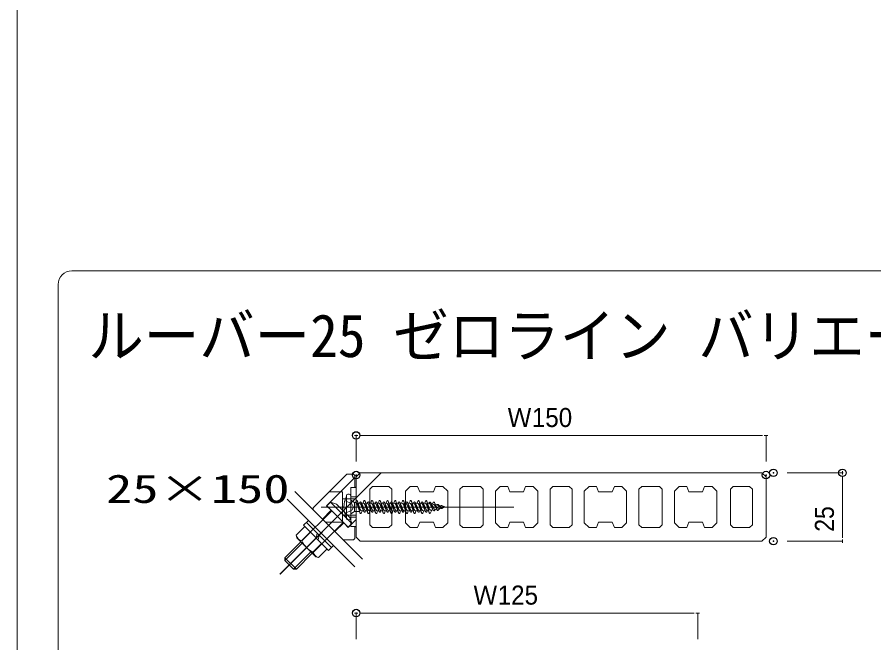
# Model space of a CAD drawing. Units: millimetres, scale not verified. Extents: x -1200 to 1200, y -500 to 500.
# Drawn here: x 698.6 to 761.3, y -399.4 to -353.6 of the extents above; entities that cross this region are included whole.
import ezdxf
from ezdxf.enums import TextEntityAlignment as Align

# ---------------------------------------------------------------- set-up
doc = ezdxf.new("R2010")
doc.units = ezdxf.units.MM
doc.header["$LTSCALE"] = 1.1
doc.header["$PDMODE"] = 32
doc.header["$PDSIZE"] = 0.55
for name, color, linetype, lineweight in [('0-0_一般', 7, 'Continuous', 9), ('0-1_0', 7, 'Continuous', 9), ('0-4_ルーバー', 7, 'Continuous', 9), ('0-9_傾斜ピース', 7, 'Continuous', 9)]:
    doc.layers.add(name, color=color, linetype=linetype, lineweight=lineweight)
doc.layers.add('0-A_Defpoints', color=7, linetype='Continuous')
doc.styles.add('Osaka', font='')
doc.styles.add('ＭＳ ゴシック', font='')
doc.styles.get('Osaka').set_extended_font_data('Osaka')
doc.styles.get('ＭＳ ゴシック').set_extended_font_data('MS Gothic')

# ---------------------------------------------------------------- blocks, each defined once
blk = doc.blocks.new('グループ-55-1')
at = {"layer": '0-4_ルーバー'}
for points in [[(134335.56, 167457.81), (134343.06, 167450.31), (135078.01, 167450.31), (135085.56, 167457.86), (135085.56, 167567.76), (135078.01, 167575.31), (134343.06, 167575.31), (134335.56, 167567.81)], [(134400.56, 167545.31), (134400.56, 167480.31), (134395.56, 167475.31), (134365.56, 167475.31), (134360.56, 167480.31), (134360.56, 167545.31), (134365.56, 167550.31), (134395.56, 167550.31)], [(134503.06, 167541.56), (134503.06, 167484.06), (134494.31, 167475.31), (134480.56, 167475.31), (134476.81, 167485.31), (134451.81, 167485.31), (134448.06, 167475.31), (134434.31, 167475.31), (134425.56, 167484.06), (134425.56, 167541.56), (134434.31, 167550.31), (134448.06, 167550.31), (134451.81, 167540.31), (134476.81, 167540.31), (134480.56, 167550.31), (134494.31, 167550.31)], [(134563.06, 167475.31), (134530.56, 167475.31), (134525.56, 167480.31), (134525.56, 167545.31), (134530.56, 167550.31), (134563.06, 167550.31), (134568.06, 167545.31), (134568.06, 167480.31)], [(134599.31, 167550.31), (134613.06, 167550.31), (134616.81, 167540.31), (134641.81, 167540.31), (134645.56, 167550.31), (134659.31, 167550.31), (134668.06, 167541.56), (134668.06, 167484.06), (134659.31, 167475.31), (134645.56, 167475.31), (134641.81, 167485.31), (134616.81, 167485.31), (134613.06, 167475.31), (134599.31, 167475.31), (134590.56, 167484.06), (134590.56, 167541.56)], [(134690.56, 167545.31), (134695.56, 167550.31), (134725.56, 167550.31), (134730.56, 167545.31), (134730.56, 167480.31), (134725.56, 167475.31), (134695.56, 167475.31), (134690.56, 167480.31)], [(134761.81, 167550.31), (134775.56, 167550.31), (134779.31, 167540.31), (134804.31, 167540.31), (134808.06, 167550.31), (134821.81, 167550.31), (134830.56, 167541.56), (134830.56, 167484.06), (134821.81, 167475.31), (134808.06, 167475.31), (134804.31, 167485.31), (134779.31, 167485.31), (134775.56, 167475.31), (134761.81, 167475.31), (134753.06, 167484.06), (134753.06, 167541.56)], [(134858.06, 167475.31), (134853.06, 167480.31), (134853.06, 167545.31), (134858.06, 167550.31), (134890.56, 167550.31), (134895.56, 167545.31), (134895.56, 167480.31), (134890.56, 167475.31)], [(134986.81, 167550.31), (134995.56, 167541.56), (134995.56, 167484.06), (134986.81, 167475.31), (134973.06, 167475.31), (134969.31, 167485.31), (134944.31, 167485.31), (134940.56, 167475.31), (134926.81, 167475.31), (134918.06, 167484.06), (134918.06, 167541.56), (134926.81, 167550.31), (134940.56, 167550.31), (134944.31, 167540.31), (134969.31, 167540.31), (134973.06, 167550.31)], [(135055.56, 167550.31), (135060.56, 167545.31), (135060.56, 167480.31), (135055.56, 167475.31), (135025.56, 167475.31), (135020.56, 167480.31), (135020.56, 167545.31), (135025.56, 167550.31)]]:
    blk.add_lwpolyline(points, close=True, dxfattribs=at)
blk = doc.blocks.new('_DOT')
at = {"layer": '0-1_0'}
for p, q in [((-2.5, 0), (-5, 0)), ((-1.25, 0), (1.25, 0))]:
    blk.add_line(p, q, dxfattribs=at)
blk = doc.blocks.new('グループ-1119-1')
at = {"layer": '0-9_傾斜ピース'}
for p, q in [((134318.06, 167491.51), (134318.06, 167534.01)), ((134323.06, 167536.51), (134320.56, 167536.51)), ((134325.56, 167491.51), (134325.56, 167534.01)), ((134314.79, 167524.76), (134327.37, 167518.49)), ((134325.56, 167525.26), (134332.66, 167521.16)), ((134327.37, 167518.49), (134330.42, 167512.76)), ((134333.78, 167521.16), (134332.66, 167521.16)), ((134334.53, 167521.04), (134335.57, 167523.79)), ((134336.68, 167519.53), (134342.6, 167501.78)), ((134337.95, 167523.74), (134343.11, 167508.27)), ((134342.56, 167501.92), (134337.99, 167523.6)), ((134339.33, 167519.61), (134341.88, 167519.61)), ((134341.88, 167519.61), (134342.64, 167521.35)), ((134343.31, 167518.78), (134349.68, 167504.17)), ((134344.95, 167521.35), (134351.26, 167506.9)), ((134349.62, 167504.34), (134345.01, 167521.18)), ((134345.71, 167519.61), (134348.08, 167519.61)), ((134345.72, 167519.61), (134348.27, 167519.61)), ((134348.08, 167519.61), (134349.66, 167523.79)), ((134351.59, 167517.08), (134356.69, 167501.78)), ((134352.04, 167523.74), (134357.2, 167508.27)), ((134356.65, 167501.92), (134352.08, 167523.6)), ((134353.42, 167519.61), (134355.97, 167519.61)), ((134355.97, 167519.61), (134356.73, 167521.35)), ((134357.47, 167518.63), (134363.78, 167504.17)), ((134359.05, 167521.35), (134365.36, 167506.9)), ((134363.72, 167504.34), (134359.11, 167521.18)), ((134359.81, 167519.61), (134362.18, 167519.61)), ((134359.81, 167519.61), (134362.36, 167519.61)), ((134362.18, 167519.61), (134363.76, 167523.79)), ((134365.69, 167517.08), (134370.79, 167501.78)), ((134366.14, 167523.74), (134371.3, 167508.27)), ((134370.75, 167501.92), (134366.18, 167523.6)), ((134367.52, 167519.61), (134370.07, 167519.61)), ((134370.07, 167519.61), (134370.83, 167521.35)), ((134371.4, 167518.94), (134377.84, 167504.17)), ((134373.11, 167521.35), (134379.42, 167506.9)), ((134377.78, 167504.34), (134373.17, 167521.18)), ((134373.87, 167519.61), (134376.23, 167519.61)), ((134373.91, 167519.61), (134376.46, 167519.61)), ((134376.23, 167519.61), (134377.81, 167523.79)), ((134379.75, 167517.08), (134384.85, 167501.78)), ((134380.2, 167523.74), (134385.36, 167508.27)), ((134384.81, 167501.92), (134380.24, 167523.6)), ((134381.58, 167519.61), (134384.13, 167519.61)), ((134384.13, 167519.61), (134384.89, 167521.35)), ((134385.63, 167518.63), (134391.94, 167504.17)), ((134387.21, 167521.35), (134393.52, 167506.9)), ((134391.88, 167504.34), (134387.27, 167521.18)), ((134387.97, 167519.61), (134390.52, 167519.61)), ((134390.52, 167519.61), (134391.9, 167523.74)), ((134393.79, 167517.25), (134398.95, 167501.78)), ((134394.3, 167523.74), (134399.46, 167508.27)), ((134398.91, 167501.92), (134394.34, 167523.6)), ((134395.68, 167519.61), (134398.23, 167519.61)), ((134398.23, 167519.61), (134398.99, 167521.35)), ((134399.73, 167518.63), (134406.04, 167504.17)), ((134401.31, 167521.35), (134407.62, 167506.9)), ((134405.98, 167504.34), (134401.37, 167521.18)), ((134402.07, 167519.61), (134404.62, 167519.61)), ((134404.62, 167519.61), (134406, 167523.74)), ((134407.89, 167517.25), (134413.05, 167501.78)), ((134408.4, 167523.74), (134413.56, 167508.27)), ((134413.01, 167501.92), (134408.44, 167523.6)), ((134409.78, 167519.61), (134412.33, 167519.61)), ((134412.33, 167519.61), (134413.09, 167521.35)), ((134413.83, 167518.63), (134420.14, 167504.17)), ((134415.41, 167521.35), (134421.72, 167506.9)), ((134420.08, 167504.34), (134415.47, 167521.18)), ((134416.17, 167519.61), (134418.72, 167519.61)), ((134418.72, 167519.61), (134420.1, 167523.74)), ((134421.99, 167517.25), (134427.15, 167501.78)), ((134422.5, 167523.74), (134427.66, 167508.27)), ((134427.11, 167501.92), (134422.54, 167523.6)), ((134423.88, 167519.61), (134426.43, 167519.61)), ((134426.43, 167519.61), (134427.19, 167521.35)), ((134427.93, 167518.63), (134434.24, 167504.17)), ((134429.51, 167521.35), (134435.82, 167506.9)), ((134434.18, 167504.34), (134429.57, 167521.18)), ((134430.27, 167519.61), (134432.82, 167519.61)), ((134432.82, 167519.61), (134434.2, 167523.74)), ((134436.09, 167517.25), (134441.25, 167501.78)), ((134436.6, 167523.74), (134441.76, 167508.27)), ((134441.21, 167501.92), (134436.64, 167523.6)), ((134437.98, 167519.61), (134440.53, 167519.61)), ((134440.53, 167519.61), (134441.29, 167521.35)), ((134442.03, 167518.63), (134448.34, 167504.17)), ((134443.61, 167521.35), (134449.92, 167506.9)), ((134448.28, 167504.34), (134443.67, 167521.18)), ((134444.37, 167519.61), (134446.92, 167519.61)), ((134446.92, 167519.61), (134448.3, 167523.74)), ((134450.19, 167517.25), (134455.35, 167501.78)), ((134450.7, 167523.74), (134455.86, 167508.27)), ((134455.31, 167501.92), (134450.74, 167523.6)), ((134452.08, 167519.61), (134454.63, 167519.61)), ((134454.63, 167519.61), (134455.39, 167521.35)), ((134456.13, 167518.63), (134462.44, 167504.17)), ((134464.01, 167506.91), (134457.71, 167521.35)), ((134462.38, 167504.34), (134457.77, 167521.18)), ((134458.47, 167519.61), (134461.02, 167519.61)), ((134461.02, 167519.61), (134462.4, 167523.74)), ((134464.31, 167517.25), (134469.45, 167501.95)), ((134464.8, 167523.75), (134469.72, 167509.1)), ((134469.41, 167502.09), (134464.84, 167523.61)), ((134468.81, 167519.61), (134466.19, 167519.61)), ((134468.81, 167519.61), (134469.49, 167521.14)), ((134470.18, 167518.78), (134476.57, 167506.47)), ((134471.77, 167521.21), (134478.01, 167509.21)), ((134476.57, 167506.47), (134471.85, 167521.02)), ((134472.99, 167518.87), (134475.52, 167518.31)), ((134475.52, 167518.31), (134476.52, 167520.88)), ((134478.82, 167521.02), (134483.47, 167512.32)), ((134478.84, 167515.87), (134483.82, 167507.13)), ((134483.74, 167507.3), (134478.89, 167520.85)), ((134480.9, 167517.12), (134483.43, 167516.56)), ((134483.43, 167516.56), (134483.9, 167517.17)), ((134490.31, 167512.96), (134485.46, 167517.31)), ((134485.57, 167517.2), (134491.3, 167510.32)), ((134491.36, 167510.26), (134485.75, 167515.36)), ((134490.96, 167514.89), (134491.35, 167515.26)), ((134492.06, 167515.38), (134498.85, 167512.38)), ((134495.4, 167513.9), (134500.56, 167512.76)), ((134314.79, 167500.76), (134327.37, 167507.04)), ((134325.56, 167500.26), (134332.66, 167504.36)), ((134327.37, 167507.04), (134330.42, 167512.76)), ((134346.38, 167505.91), (134345, 167501.78)), ((134346.38, 167505.91), (134348.92, 167505.91)), ((134352.76, 167505.91), (134352, 167504.17)), ((134352.76, 167505.91), (134355.31, 167505.91)), ((134360.47, 167505.91), (134359.09, 167501.78)), ((134359.71, 167505.91), (134363.02, 167505.91)), ((134366.86, 167505.91), (134366.1, 167504.17)), ((134366.86, 167505.91), (134369.41, 167505.91)), ((134374.57, 167505.91), (134373.19, 167501.78)), ((134373.77, 167505.91), (134377.08, 167505.91)), ((134380.92, 167505.91), (134380.16, 167504.17)), ((134380.92, 167505.91), (134383.47, 167505.91)), ((134388.63, 167505.91), (134387.25, 167501.78)), ((134388.63, 167505.91), (134391.18, 167505.91)), ((134395.02, 167505.91), (134394.26, 167504.17)), ((134395.02, 167505.91), (134397.57, 167505.91)), ((134402.73, 167505.91), (134401.35, 167501.78)), ((134402.73, 167505.91), (134405.28, 167505.91)), ((134409.12, 167505.91), (134408.36, 167504.17)), ((134409.12, 167505.91), (134411.67, 167505.91)), ((134416.83, 167505.91), (134415.45, 167501.78)), ((134416.83, 167505.91), (134419.38, 167505.91)), ((134423.22, 167505.91), (134422.46, 167504.17)), ((134423.22, 167505.91), (134425.77, 167505.91)), ((134430.93, 167505.91), (134429.55, 167501.78)), ((134430.93, 167505.91), (134433.48, 167505.91)), ((134437.32, 167505.91), (134436.56, 167504.17)), ((134437.32, 167505.91), (134439.87, 167505.91)), ((134445.03, 167505.91), (134443.65, 167501.78)), ((134445.03, 167505.91), (134447.58, 167505.91)), ((134451.42, 167505.91), (134450.66, 167504.17)), ((134451.42, 167505.91), (134453.97, 167505.91)), ((134459.13, 167505.91), (134457.75, 167501.78)), ((134459.13, 167505.91), (134461.68, 167505.91)), ((134465.53, 167505.91), (134464.76, 167504.17)), ((134465.53, 167505.91), (134468.12, 167505.91)), ((134473.75, 167506.82), (134471.83, 167501.89)), ((134473.75, 167506.82), (134476.12, 167507.34)), ((134480.11, 167508.23), (134478.73, 167506.31)), ((134480.11, 167508.23), (134482.85, 167508.83)), ((134488.38, 167510.06), (134485.54, 167506.94)), ((134488.38, 167510.06), (134490.95, 167510.63)), ((134492.06, 167510.14), (134495.4, 167511.62)), ((134495.4, 167511.62), (134500.56, 167512.76)), ((134320.56, 167489.01), (134323.06, 167489.01))]:
    blk.add_line(p, q, dxfattribs=at)
for points in [[(134341.74, 167504.36), (134332.66, 167504.36), (134332.66, 167521.16)], [(134487.24, 167515.71), (134491.8, 167514.7), (134498.85, 167512.38)]]:
    blk.add_lwpolyline(points, dxfattribs=at)
for centre, radius, start, end in [((134355.56, 167512.76), 42.5, 151.92751, 208.07249), ((134320.56, 167534.01), 2.5, 90, 180), ((134323.06, 167534.01), 2.5, 0, 90), ((134333.62, 167517.46), 3.71, 34.11523, 90), ((134336.75, 167523.34), 1.27, 11.89508, 159.30645), ((134341.88, 167517.97), 1.64, 23.5651, 90), ((134343.79, 167520.84), 1.27, 15.29547, 164.70453), ((134348.08, 167515.91), 3.71, 18.42387, 90), ((134350.84, 167523.34), 1.27, 11.89508, 159.30645), ((134355.97, 167517.97), 1.64, 23.5651, 90), ((134357.89, 167520.84), 1.27, 15.29547, 156.4349), ((134362.18, 167515.91), 3.71, 18.42387, 90), ((134364.94, 167523.34), 1.27, 11.89508, 159.30645), ((134370.07, 167517.97), 1.64, 23.5651, 90), ((134371.99, 167520.84), 1.27, 15.29547, 156.4349), ((134376.23, 167515.91), 3.71, 18.42387, 90), ((134379, 167523.34), 1.27, 11.89508, 159.30645), ((134384.13, 167517.97), 1.64, 23.5651, 90), ((134386.05, 167520.84), 1.27, 15.29547, 156.4349), ((134390.52, 167516.16), 3.45, 18.42387, 90), ((134393.1, 167523.34), 1.27, 11.89508, 161.57613), ((134398.23, 167517.97), 1.64, 23.5651, 90), ((134400.15, 167520.84), 1.27, 15.29547, 156.4349), ((134404.62, 167516.16), 3.45, 18.42387, 90), ((134407.2, 167523.34), 1.27, 11.89508, 161.57613), ((134412.33, 167517.97), 1.64, 23.5651, 90), ((134414.25, 167520.84), 1.27, 15.29547, 156.4349), ((134418.72, 167516.16), 3.45, 18.42387, 90), ((134421.3, 167523.34), 1.27, 11.89508, 161.57613), ((134426.43, 167517.97), 1.64, 23.5651, 90), ((134428.35, 167520.84), 1.27, 15.29547, 156.4349), ((134432.82, 167516.16), 3.45, 18.42387, 90), ((134435.4, 167523.34), 1.27, 11.89508, 161.57613), ((134440.53, 167517.97), 1.64, 23.5651, 90), ((134442.45, 167520.84), 1.27, 15.29547, 156.4349), ((134446.92, 167516.16), 3.45, 18.42387, 90), ((134449.5, 167523.34), 1.27, 11.89508, 161.57613), ((134454.63, 167517.97), 1.64, 23.5651, 90), ((134456.55, 167520.84), 1.27, 15.29547, 156.4349), ((134461.02, 167516.14), 3.47, 18.56475, 90), ((134463.6, 167523.34), 1.27, 11.98757, 161.57613), ((134468.81, 167518.08), 1.53, 27.44523, 90), ((134470.65, 167520.62), 1.27, 17.9663, 156.14807), ((134474.41, 167513.34), 5.09, 29.70064, 77.5), ((134477.7, 167520.42), 1.27, 19.69187, 158.68305), ((134482.33, 167511.59), 5.09, 47.72778, 77.5), ((134484.75, 167516.52), 1.07, 39.766, 142.36596), ((134491.8, 167514.78), 0.653, 66.16718, 132.91396), ((134343.8, 167502.18), 1.27, 191.89508, 341.57613), ((134346.38, 167509.36), 3.45, 198.42387, 270), ((134350.84, 167504.68), 1.27, 195.29547, 336.4349), ((134352.76, 167507.55), 1.64, 203.5651, 270), ((134357.89, 167502.18), 1.27, 191.89508, 341.57613), ((134360.47, 167509.36), 3.45, 198.42387, 270), ((134364.94, 167504.68), 1.27, 195.29547, 336.4349), ((134366.86, 167507.55), 1.64, 203.5651, 270), ((134371.99, 167502.18), 1.27, 191.89508, 341.57613), ((134374.57, 167509.36), 3.45, 198.42387, 270), ((134379, 167504.68), 1.27, 195.29547, 336.4349), ((134380.92, 167507.55), 1.64, 203.5651, 270), ((134386.05, 167502.18), 1.27, 191.89508, 341.57613), ((134388.63, 167509.36), 3.45, 198.42387, 270), ((134393.1, 167504.68), 1.27, 195.29547, 336.4349), ((134395.02, 167507.55), 1.64, 203.5651, 270), ((134400.15, 167502.18), 1.27, 191.89508, 341.57613), ((134402.73, 167509.36), 3.45, 198.42387, 270), ((134407.2, 167504.68), 1.27, 195.29547, 336.4349), ((134409.12, 167507.55), 1.64, 203.5651, 270), ((134414.25, 167502.18), 1.27, 191.89508, 341.57613), ((134416.83, 167509.36), 3.45, 198.42387, 270), ((134421.3, 167504.68), 1.27, 195.29547, 336.4349), ((134423.22, 167507.55), 1.64, 203.5651, 270), ((134428.35, 167502.18), 1.27, 191.89508, 341.57613), ((134430.93, 167509.36), 3.45, 198.42387, 270), ((134435.4, 167504.68), 1.27, 195.29547, 336.4349), ((134437.32, 167507.55), 1.64, 203.5651, 270), ((134442.45, 167502.18), 1.27, 191.89508, 341.57613), ((134445.03, 167509.36), 3.45, 198.42387, 270), ((134449.5, 167504.68), 1.27, 195.29547, 336.4349), ((134451.42, 167507.55), 1.64, 203.5651, 270), ((134456.55, 167502.18), 1.27, 191.89508, 341.57613), ((134459.13, 167509.36), 3.45, 198.42387, 270), ((134463.6, 167504.68), 1.27, 195.29547, 336.14807), ((134465.53, 167507.57), 1.66, 203.5651, 270), ((134470.65, 167502.35), 1.27, 191.98758, 338.68305), ((134473, 167510.2), 3.46, 198.56475, 282.5), ((134477.7, 167507.05), 1.27, 188.48736, 324.28933), ((134479.69, 167510.08), 1.9, 207.44524, 282.5), ((134487.42, 167514.43), 4.48, 208.1432, 282.5), ((134484.75, 167507.66), 1.07, 199.69187, 317.68328), ((134494.16, 167517.24), 5.76, 228.04019, 282.5), ((134491.8, 167510.74), 0.653, 219.766, 293.83282), ((134320.56, 167491.51), 2.5, 180, 270), ((134323.06, 167491.51), 2.5, 270, 0)]:
    blk.add_arc(centre, radius, start, end, dxfattribs=at)
blk = doc.blocks.new('グループ-1120-1')
at = {"layer": '0-9_傾斜ピース'}
blk.add_blockref('グループ-1119-1', (0, 0), dxfattribs=at)
blk = doc.blocks.new('グループ-1153-1')
at = {"layer": '0-9_傾斜ピース'}
for p, q in [((134223.26, 167540.96), (134347.01, 167417.22)), ((134209.12, 167526.82), (134332.87, 167403.07))]:
    blk.add_line(p, q, dxfattribs=at)
blk = doc.blocks.new('グループ-1154-1')
at = {"layer": '0-9_傾斜ピース'}
for p, q in [((134235.69, 167450.86), (134290.75, 167505.91)), ((134256.77, 167429.51), (134311.84, 167484.58)), ((134234.06, 167449.23), (134204.89, 167420.06)), ((134226.11, 167398.84), (134204.89, 167420.06)), ((134252.62, 167430.66), (134220.8, 167398.84)), ((134255.27, 167428.01), (134226.11, 167398.84))]:
    blk.add_line(p, q, dxfattribs=at)
for points in [[(134327.75, 167482.81), (134288.86, 167521.7), (134281.79, 167514.63), (134320.68, 167475.74)], [(134327.75, 167482.81), (134288.86, 167521.7), (134299.47, 167518.17), (134324.22, 167493.42)]]:
    blk.add_lwpolyline(points, close=True, dxfattribs=at)
for points in [[(134236.71, 167446.57), (134204.89, 167414.75), (134204.89, 167420.06)], [(134204.89, 167414.75), (134220.8, 167398.84), (134226.11, 167398.84)]]:
    blk.add_lwpolyline(points, dxfattribs=at)
blk = doc.blocks.new('グループ-1155-1')
at = {"layer": '0-9_傾斜ピース'}
for p, q in [((134248.07, 167488.25), (134239.23, 167479.41)), ((134290.5, 167438.75), (134244.54, 167484.71)), ((134294.04, 167442.28), (134248.07, 167488.25)), ((134241.8, 167476.84), (134225.91, 167460.94)), ((134252.01, 167466.63), (134236.11, 167450.74)), ((134285.2, 167433.45), (134239.23, 167479.41)), ((134225.91, 167460.94), (134227.21, 167456.07)), ((134227.21, 167456.07), (134261.86, 167421.42)), ((134262.22, 167456.43), (134264.46, 167464.79)), ((134265.75, 167452.89), (134267.99, 167461.26)), ((134272.42, 167446.22), (134256.53, 167430.33)), ((134294.04, 167442.28), (134285.2, 167433.45))]:
    blk.add_line(p, q, dxfattribs=at)
blk.add_lwpolyline([(134282.63, 167436.01), (134266.73, 167420.12), (134261.86, 167421.42)], dxfattribs=at)
for centre, radius, start, end in [((134239.85, 167464.68), 14.43, 195.00001, 254.99999), ((134274.64, 167468.85), 42.57, 205.18087, 244.81913), ((134270.47, 167434.06), 14.43, 195.00001, 254.99999)]:
    blk.add_arc(centre, radius, start, end, dxfattribs=at)
blk = doc.blocks.new('グループ-1156-1')
at = {"layer": '0-9_傾斜ピース'}
blk.add_line((134196.21, 167390.16), (134351.32, 167545.27), dxfattribs=at)
for name in ['グループ-1154-1', 'グループ-1155-1']:
    blk.add_blockref(name, (0, 0), dxfattribs=at)
blk = doc.blocks.new('グループ-1157-1')
at = {"layer": '0-9_傾斜ピース'}
for p, q in [((134257.04, 167511.1), (134318.71, 167572.76)), ((134318.71, 167572.76), (134330.56, 167572.76)), ((134325.56, 167548.59), (134335.56, 167548.59)), ((134325.56, 167548.59), (134325.56, 167531.45)), ((134310.56, 167540.26), (134285.56, 167540.26)), ((134310.56, 167540.26), (134286.21, 167540.26)), ((134310.56, 167485.68), (134310.56, 167540.26)), ((134335.56, 167531.45), (134325.56, 167531.45)), ((134335.56, 167527.76), (134310.56, 167527.76)), ((134257.04, 167511.1), (134257.04, 167507.56)), ((134311.84, 167452.76), (134257.04, 167507.56)), ((134335.56, 167497.76), (134310.56, 167497.76)), ((134310.56, 167485.26), (134279.34, 167485.26)), ((134325.56, 167476.93), (134335.56, 167476.93)), ((134335.56, 167476.51), (134333.06, 167476.51))]:
    blk.add_line(p, q, dxfattribs=at)
for points in [[(134333.06, 167549.01), (134333.06, 167570.26), (134330.56, 167572.76)], [(134333.06, 167549.01), (134335.56, 167549.01), (134335.56, 167476.51)], [(134325.56, 167476.93), (134325.56, 167494.07), (134335.56, 167494.07)], [(134333.06, 167476.51), (134333.06, 167455.26), (134330.56, 167452.76), (134311.84, 167452.76)]]:
    blk.add_lwpolyline(points, dxfattribs=at)
blk = doc.blocks.new('グループ-1158-1')
at = {"layer": '0-9_傾斜ピース'}
for p, q in [((134257.04, 167511.1), (134318.71, 167572.76)), ((134281.35, 167515.08), (134333.06, 167566.78)), ((134318.71, 167572.76), (134330.56, 167572.76)), ((134333.06, 167570.26), (134330.56, 167572.76)), ((134333.06, 167570.26), (134333.06, 167566.78)), ((134289.75, 167506.68), (134281.35, 167515.08)), ((134257.04, 167511.1), (134257.04, 167507.56)), ((134273.84, 167490.77), (134257.04, 167507.56)), ((134273.84, 167490.77), (134289.75, 167506.68)), ((134312.73, 167483.7), (134296.82, 167467.79)), ((134321.12, 167475.3), (134312.73, 167483.7)), ((134335.56, 167489.73), (134321.12, 167475.3)), ((134335.56, 167489.73), (134335.56, 167476.51)), ((134311.84, 167452.76), (134296.82, 167467.79)), ((134335.56, 167476.51), (134333.06, 167476.51))]:
    blk.add_line(p, q, dxfattribs=at)
blk.add_lwpolyline([(134333.06, 167476.51), (134333.06, 167455.26), (134330.56, 167452.76), (134311.84, 167452.76)], dxfattribs=at)
blk = doc.blocks.new('グループ-1159-1')
at = {"layer": '0-9_傾斜ピース'}
for name in ['グループ-1157-1', 'グループ-1158-1']:
    blk.add_blockref(name, (0, 0), dxfattribs=at)
blk = doc.blocks.new('グループ-1160-1')
at = {"layer": '0-9_傾斜ピース'}
for p, q in [((134196.15, 167389.84), (134381.57, 167575.26)), ((134624.24, 167512.76), (134271.56, 167512.76))]:
    blk.add_line(p, q, dxfattribs=at)
for name in ['グループ-1159-1', 'グループ-1156-1', 'グループ-1153-1']:
    blk.add_blockref(name, (0, 0), dxfattribs=at)

msp = doc.modelspace()

# ---------------------------------------------------------------- linework, layer by layer
at = {"layer": '0-0_一般'}
for p, q in [((702.607, -372.2), (822.607, -372.2)), ((701.607, -446), (701.607, -373.2)), ((723.422, -386.153), (723.422, -384.252)), ((752.921, -384.252), (723.923, -384.252)), ((753.422, -386.153), (753.422, -384.252)), ((754.96, -386.99), (759.01, -386.99)), ((759.01, -391.489), (759.01, -387.49)), ((754.96, -391.99), (759.01, -391.99)), ((723.422, -399.153), (723.422, -397.252)), ((747.921, -397.252), (723.923, -397.252)), ((748.422, -399.153), (748.422, -397.252))]:
    msp.add_line(p, q, dxfattribs=at)
msp.add_lwpolyline([(698.607, -190), (1098.607, -190), (1098.607, -450), (698.607, -450)], close=True, dxfattribs=at)
msp.add_arc((702.607, -373.2), 1, 90, 180, dxfattribs=at)
at = {"layer": '0-A_Defpoints'}
for p in [(723.422, -384.252), (723.422, -387.153), (753.422, -387.153), (753.96, -386.99), (759.01, -386.99), (753.96, -391.99), (723.422, -397.252)]:
    msp.add_point(p, dxfattribs=at)

# ---------------------------------------------------------------- block references
at = {"layer": '0-0_一般', "xscale": 0.1001489, "yscale": 0.1001489}
for p, rotation in [((723.422, -384.252), 180), ((759.01, -386.99), 90), ((759.01, -391.99), 270), ((723.422, -397.252), 180)]:
    msp.add_blockref('_DOT', p, dxfattribs=dict(at, rotation=rotation))
for p in [(753.422, -384.252), (748.422, -397.252)]:
    msp.add_blockref('_DOT', p, dxfattribs=at)
at = {"layer": '0-4_ルーバー', "xscale": 0.04, "yscale": 0.04}
msp.add_blockref('グループ-55-1', (-4650, -7090), dxfattribs=at)
at = {"layer": '0-9_傾斜ピース', "xscale": 0.04, "yscale": 0.04}
for name in ['グループ-1160-1', 'グループ-1120-1']:
    msp.add_blockref(name, (-4650, -7090), dxfattribs=at)

# ---------------------------------------------------------------- texts
at = {"layer": '0-0_一般'}
for s, height, style, width, p in [('ルーバー25 ゼロライン バリエーション', 3.134, 'ＭＳ ゴシック', 0.95, (703.814, -379.453)), ('Ｗ150', 1.393, 'Osaka', 0.95, (734.477, -384.052)), ('25×150', 2.089, 'ＭＳ ゴシック', 1.35, (705.116, -389.819)), ('Ｗ125', 1.393, 'Osaka', 0.95, (731.977, -397.052))]:
    msp.add_text(s, height=height, dxfattribs=dict(at, style=style, width=width)).set_placement(p, align=Align.BOTTOM_LEFT)
at = {"layer": '0-0_一般', "style": 'Osaka', "width": 0.9}
msp.add_text('25', height=1.393, rotation=90, dxfattribs=at).set_placement((758.81, -391.299), align=Align.BOTTOM_LEFT)

doc.saveas('drawing.dxf')
